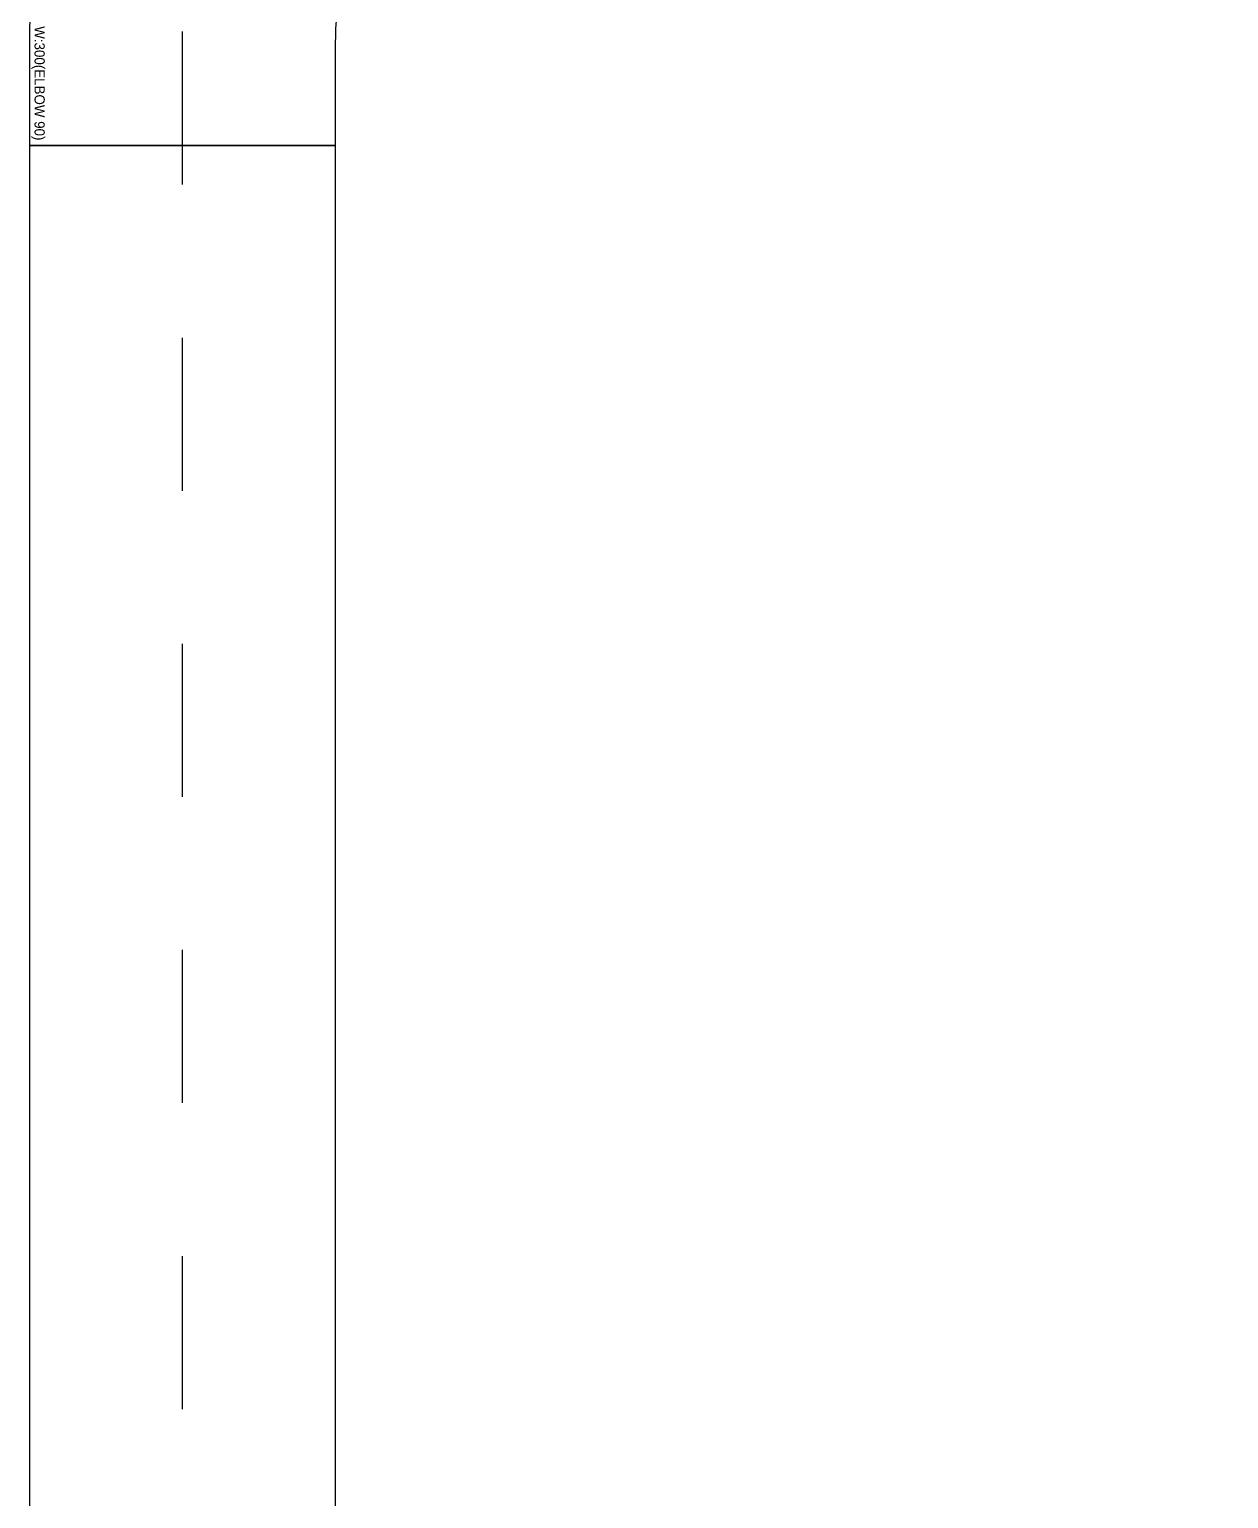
# Model space of a CAD drawing. Header units: millimetres. Extents: x -149088 to 500787, y -530175 to 1035835.
# Drawn here: x 169954 to 171129, y -37671 to -36231 of the extents above; entities that cross this region are included whole.
import ezdxf
from ezdxf.enums import TextEntityAlignment as Align

# ---------------------------------------------------------------- set-up
doc = ezdxf.new("R2010")
doc.units = ezdxf.units.MM
doc.header["$LTSCALE"] = 150
doc.linetypes.add('D1', pattern=[3, 1, -1, 1])
doc.layers.add('-----00 LV_CABLE', color=2, linetype='Continuous')
doc.layers.add('-----26 Electrical Cable Tray', color=200, linetype='Continuous')
doc.styles.add('ELEC', font='')
doc.styles.get('ELEC').set_extended_font_data('Dotum')

# ---------------------------------------------------------------- blocks, each defined once
blk = doc.blocks.new('*U27')
at = {"color": 0}
blk.add_lwpolyline([(0, 0), (-100, 0, -0.414214), (-400, 300), (-400, 400), (-700, 400), (-700, 300, 0.414214), (-100, -300), (0, -300)], format="xyb", close=True, dxfattribs=at)
at = {"color": 0, "style": 'ELEC'}
blk.add_text('W:300(ELBOW 90)', height=10, dxfattribs=at).set_placement((-5, -290), align=Align.MIDDLE_RIGHT)

msp = doc.modelspace()

# ---------------------------------------------------------------- linework, layer by layer
at = {"layer": '-----00 LV_CABLE', "linetype": 'D1'}
msp.add_lwpolyline([(170103.6, -39083.3), (170103.6, -36206.5, -0.414214), (170403.6, -35906.5), (171128.6, -35906.5)], format="xyb", dxfattribs=at)
at = {"layer": '-----26 Electrical Cable Tray', "elevation": 0}
msp.add_lwpolyline([(169953.6, -65752.2), (170253.6, -65752.2), (170253.6, -36345), (169953.6, -36345)], close=True, dxfattribs=at)

# ---------------------------------------------------------------- block references
at = {"layer": '-----26 Electrical Cable Tray', "rotation": 270}
msp.add_blockref('*U27', (170253.6, -36345), dxfattribs=at)

doc.saveas('drawing.dxf')
